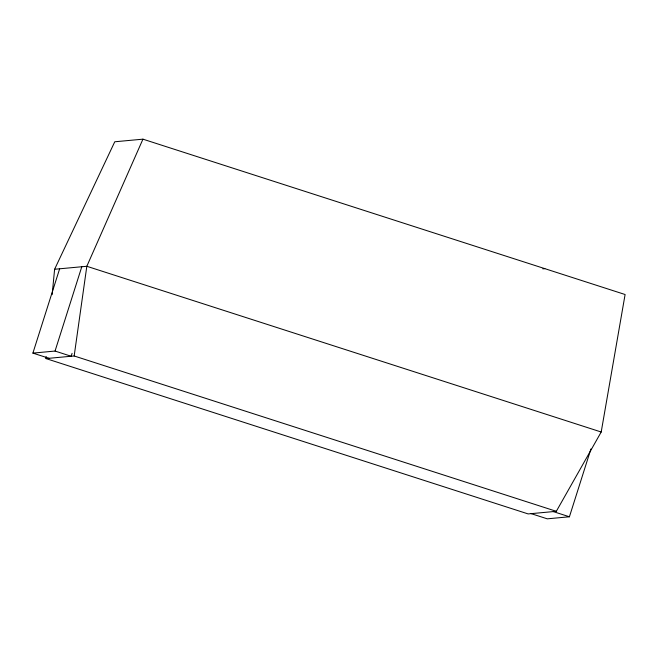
<?xml version="1.0" encoding="UTF-8"?>
<svg xmlns="http://www.w3.org/2000/svg" width="658" height="658" viewBox="0 0 658 658"><rect width="100%" height="100%" fill="white"/><g stroke="black" fill="none" stroke-linecap="round" stroke-linejoin="round"><path stroke-width="0.99" d="M52.163 294.636L54.606 269.262L114.763 141.774L142.942 139.167L625.1 294.513L601.198 432.01L556.323 511.315L528.152 513.923L45.986 358.577L46.183 356.546M45.986 358.577L74.165 355.97L86.823 266.284L142.942 139.167M49.005 358.297L32.9 353.107L59.648 268.793M32.9 353.107L55.042 351.059L81.789 266.745M72.076 353.346L71.146 356.249L55.042 351.059M531.162 513.643L547.275 518.833L569.417 516.785L590.933 448.945M54.606 269.262L86.823 266.284L601.198 432.01M542.809 268.834L544.824 268.653M74.165 355.97L556.323 511.315M553.304 511.595L569.417 516.785"/></g></svg>
